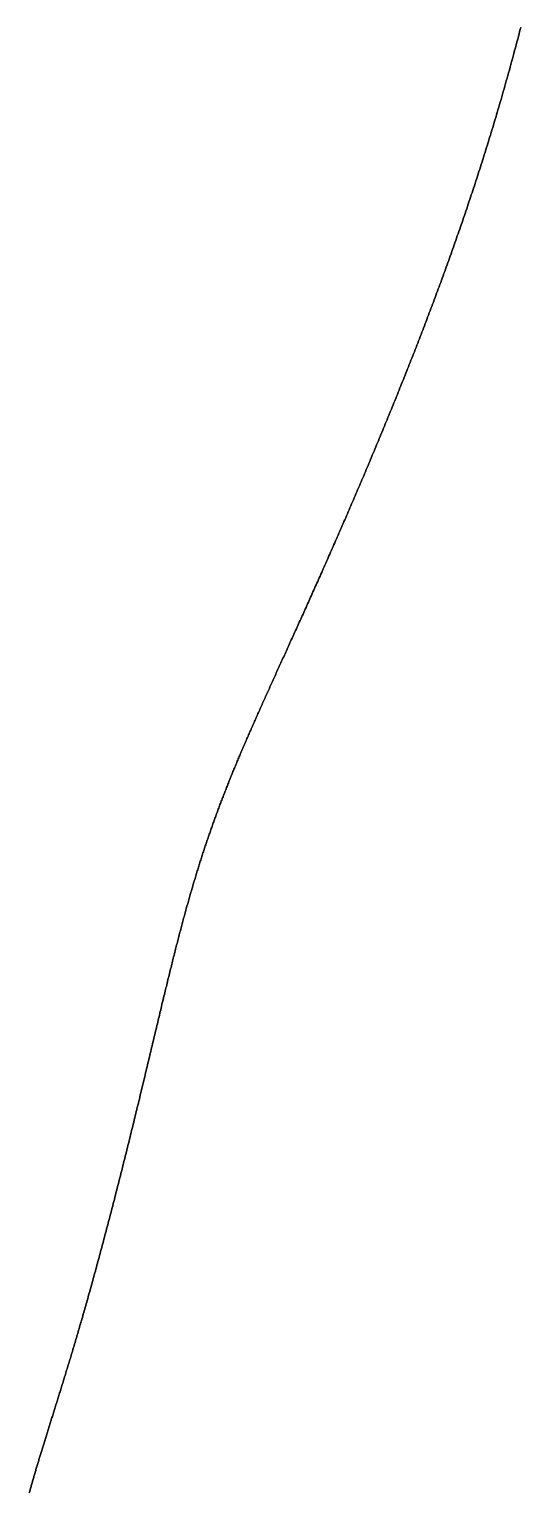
# Model space of a CAD drawing. Header units: inches. Extents: x 130170 to 284068, y 377793 to 804530.
# Drawn here: x 259830.7 to 259848.4, y 743192.1 to 743244.7 of the extents above; entities that cross this region are included whole.
import ezdxf

# ---------------------------------------------------------------- set-up
doc = ezdxf.new("R2010")
doc.units = ezdxf.units.IN
doc.header["$MEASUREMENT"] = 0
doc.layers.add('muni_il', color=7, linetype='Continuous')

msp = doc.modelspace()

# ---------------------------------------------------------------- linework, layer by layer
at = {"layer": 'muni_il'}
for points in [[(259830.73, 743192.099), (259830.739, 743192.132), (259830.748, 743192.164), (259830.757, 743192.197), (259830.766, 743192.229), (259830.776, 743192.262), (259830.785, 743192.295), (259830.794, 743192.328), (259830.804, 743192.361), (259830.813, 743192.394), (259830.822, 743192.427), (259830.832, 743192.46), (259830.842, 743192.494), (259830.851, 743192.527), (259830.861, 743192.561), (259830.871, 743192.595), (259830.881, 743192.628), (259830.89, 743192.662), (259830.9, 743192.697), (259830.91, 743192.731), (259830.92, 743192.765), (259830.931, 743192.799), (259830.941, 743192.834), (259830.951, 743192.869), (259830.961, 743192.904), (259830.972, 743192.939), (259830.982, 743192.974), (259830.993, 743193.009), (259831.003, 743193.044), (259831.014, 743193.08), (259831.024, 743193.116), (259831.035, 743193.152), (259831.046, 743193.188), (259831.057, 743193.224), (259831.068, 743193.26), (259831.079, 743193.296), (259831.09, 743193.333), (259831.101, 743193.369), (259831.112, 743193.406), (259831.123, 743193.443), (259831.135, 743193.48), (259831.146, 743193.517), (259831.157, 743193.555), (259831.169, 743193.592), (259831.18, 743193.63), (259831.192, 743193.667), (259831.203, 743193.705), (259831.215, 743193.743), (259831.227, 743193.781), (259831.239, 743193.819), (259831.25, 743193.858), (259831.262, 743193.896), (259831.274, 743193.935), (259831.286, 743193.973), (259831.298, 743194.012), (259831.31, 743194.051), (259831.322, 743194.09), (259831.334, 743194.129), (259831.346, 743194.168), (259831.359, 743194.207), (259831.371, 743194.247), (259831.383, 743194.286), (259831.395, 743194.326), (259831.408, 743194.366), (259831.42, 743194.405), (259831.433, 743194.445), (259831.445, 743194.485), (259831.458, 743194.525), (259831.47, 743194.565), (259831.483, 743194.606), (259831.495, 743194.646), (259831.508, 743194.686), (259831.521, 743194.727), (259831.533, 743194.768), (259831.546, 743194.809), (259831.559, 743194.85), (259831.572, 743194.89), (259831.585, 743194.932), (259831.597, 743194.973), (259831.61, 743195.014), (259831.623, 743195.056), (259831.636, 743195.097), (259831.649, 743195.139), (259831.662, 743195.18), (259831.675, 743195.222), (259831.689, 743195.264), (259831.702, 743195.306), (259831.715, 743195.349), (259831.728, 743195.391), (259831.742, 743195.434), (259831.755, 743195.476), (259831.768, 743195.519), (259831.782, 743195.562), (259831.795, 743195.605), (259831.809, 743195.648), (259831.822, 743195.692), (259831.836, 743195.735), (259831.849, 743195.779), (259831.863, 743195.823), (259831.876, 743195.867), (259831.89, 743195.911), (259831.904, 743195.956), (259831.918, 743196), (259831.932, 743196.045), (259831.946, 743196.09), (259831.96, 743196.135), (259831.974, 743196.181), (259831.988, 743196.227), (259832.002, 743196.272), (259832.016, 743196.319), (259832.03, 743196.365), (259832.044, 743196.411), (259832.059, 743196.458), (259832.073, 743196.505), (259832.088, 743196.553), (259832.102, 743196.6), (259832.117, 743196.648), (259832.132, 743196.696), (259832.146, 743196.745), (259832.161, 743196.793), (259832.176, 743196.842), (259832.191, 743196.891), (259832.206, 743196.941), (259832.221, 743196.991), (259832.236, 743197.041), (259832.251, 743197.091), (259832.266, 743197.142), (259832.281, 743197.193), (259832.297, 743197.244), (259832.312, 743197.296), (259832.328, 743197.348), (259832.343, 743197.401), (259832.359, 743197.453), (259832.375, 743197.506), (259832.391, 743197.56), (259832.406, 743197.613), (259832.422, 743197.668), (259832.438, 743197.722), (259832.455, 743197.777), (259832.471, 743197.832), (259832.487, 743197.888), (259832.503, 743197.944), (259832.52, 743198), (259832.536, 743198.057), (259832.553, 743198.114), (259832.569, 743198.171), (259832.586, 743198.229), (259832.603, 743198.287), (259832.62, 743198.346), (259832.637, 743198.405), (259832.654, 743198.464), (259832.671, 743198.523), (259832.688, 743198.584), (259832.706, 743198.644), (259832.723, 743198.705), (259832.74, 743198.766), (259832.758, 743198.828), (259832.775, 743198.89), (259832.793, 743198.952), (259832.811, 743199.015), (259832.829, 743199.078), (259832.846, 743199.142), (259832.864, 743199.206), (259832.882, 743199.27), (259832.901, 743199.335), (259832.919, 743199.4), (259832.937, 743199.466), (259832.955, 743199.531), (259832.974, 743199.598), (259832.992, 743199.664), (259833.011, 743199.731), (259833.029, 743199.798), (259833.048, 743199.866), (259833.066, 743199.934), (259833.085, 743200.002), (259833.104, 743200.071), (259833.123, 743200.14), (259833.142, 743200.209), (259833.161, 743200.279), (259833.18, 743200.349), (259833.199, 743200.419), (259833.218, 743200.49), (259833.237, 743200.56), (259833.256, 743200.632), (259833.276, 743200.703), (259833.295, 743200.775), (259833.314, 743200.847), (259833.334, 743200.92), (259833.353, 743200.992), (259833.373, 743201.065), (259833.392, 743201.138), (259833.412, 743201.212), (259833.431, 743201.285), (259833.451, 743201.359), (259833.47, 743201.433), (259833.49, 743201.508), (259833.51, 743201.582), (259833.53, 743201.657), (259833.549, 743201.732), (259833.569, 743201.807), (259833.589, 743201.882), (259833.608, 743201.958), (259833.628, 743202.034), (259833.648, 743202.11), (259833.668, 743202.186), (259833.688, 743202.262), (259833.708, 743202.338), (259833.727, 743202.415), (259833.747, 743202.491), (259833.767, 743202.568), (259833.787, 743202.645), (259833.807, 743202.722), (259833.826, 743202.799), (259833.846, 743202.876), (259833.866, 743202.953), (259833.886, 743203.031), (259833.905, 743203.108), (259833.925, 743203.185), (259833.945, 743203.263), (259833.965, 743203.34), (259833.984, 743203.418), (259834.004, 743203.495), (259834.024, 743203.573), (259834.043, 743203.65), (259834.063, 743203.728), (259834.082, 743203.806), (259834.102, 743203.883), (259834.121, 743203.961), (259834.141, 743204.038), (259834.16, 743204.116), (259834.18, 743204.193), (259834.199, 743204.271), (259834.218, 743204.348), (259834.238, 743204.426), (259834.257, 743204.503), (259834.276, 743204.58), (259834.295, 743204.657), (259834.314, 743204.734), (259834.333, 743204.811), (259834.352, 743204.888), (259834.371, 743204.965), (259834.39, 743205.041), (259834.409, 743205.118), (259834.428, 743205.194), (259834.446, 743205.27), (259834.465, 743205.346), (259834.484, 743205.422), (259834.502, 743205.498), (259834.521, 743205.574), (259834.539, 743205.649), (259834.558, 743205.725), (259834.576, 743205.8), (259834.594, 743205.875), (259834.612, 743205.95), (259834.631, 743206.024), (259834.649, 743206.099), (259834.667, 743206.173), (259834.685, 743206.247), (259834.702, 743206.321), (259834.72, 743206.394), (259834.738, 743206.468), (259834.756, 743206.541), (259834.773, 743206.614), (259834.791, 743206.687), (259834.808, 743206.76), (259834.826, 743206.832), (259834.843, 743206.904), (259834.86, 743206.976), (259834.877, 743207.048), (259834.895, 743207.119), (259834.912, 743207.19), (259834.929, 743207.261), (259834.946, 743207.332), (259834.963, 743207.402), (259834.979, 743207.472), (259834.996, 743207.542), (259835.013, 743207.612), (259835.029, 743207.681), (259835.046, 743207.75), (259835.062, 743207.819), (259835.079, 743207.888), (259835.095, 743207.956), (259835.111, 743208.025), (259835.127, 743208.092), (259835.143, 743208.16), (259835.159, 743208.227), (259835.175, 743208.294), (259835.191, 743208.361), (259835.207, 743208.428), (259835.223, 743208.494), (259835.239, 743208.56), (259835.254, 743208.625), (259835.27, 743208.691), (259835.286, 743208.756), (259835.301, 743208.821), (259835.316, 743208.885), (259835.332, 743208.95), (259835.347, 743209.014), (259835.362, 743209.077), (259835.377, 743209.141), (259835.393, 743209.204), (259835.408, 743209.267), (259835.423, 743209.33), (259835.438, 743209.392), (259835.452, 743209.454), (259835.467, 743209.516), (259835.482, 743209.578), (259835.497, 743209.639), (259835.511, 743209.7), (259835.526, 743209.761), (259835.541, 743209.821), (259835.555, 743209.882), (259835.57, 743209.942), (259835.584, 743210.002), (259835.598, 743210.061), (259835.613, 743210.12), (259835.627, 743210.179), (259835.641, 743210.238), (259835.655, 743210.296), (259835.669, 743210.355), (259835.684, 743210.412), (259835.698, 743210.47), (259835.712, 743210.528), (259835.726, 743210.585), (259835.74, 743210.642), (259835.754, 743210.698), (259835.768, 743210.755), (259835.781, 743210.811), (259835.795, 743210.867), (259835.809, 743210.923), (259835.823, 743210.978), (259835.836, 743211.034), (259835.85, 743211.089), (259835.864, 743211.144), (259835.877, 743211.198), (259835.891, 743211.252), (259835.905, 743211.307), (259835.918, 743211.361), (259835.932, 743211.414), (259835.945, 743211.468), (259835.959, 743211.521), (259835.972, 743211.574), (259835.985, 743211.627), (259835.999, 743211.679), (259836.012, 743211.732), (259836.026, 743211.784), (259836.039, 743211.836), (259836.052, 743211.888), (259836.066, 743211.94), (259836.079, 743211.991), (259836.092, 743212.042), (259836.105, 743212.093), (259836.119, 743212.144), (259836.132, 743212.195), (259836.145, 743212.245), (259836.158, 743212.295), (259836.172, 743212.345), (259836.185, 743212.395), (259836.198, 743212.445), (259836.211, 743212.495), (259836.224, 743212.544), (259836.237, 743212.593), (259836.251, 743212.642), (259836.264, 743212.691), (259836.277, 743212.74), (259836.29, 743212.788), (259836.303, 743212.837), (259836.316, 743212.885), (259836.33, 743212.933), (259836.343, 743212.981), (259836.356, 743213.028), (259836.369, 743213.076), (259836.382, 743213.123), (259836.395, 743213.171), (259836.408, 743213.218), (259836.422, 743213.265), (259836.435, 743213.312), (259836.448, 743213.358), (259836.461, 743213.405), (259836.474, 743213.451), (259836.488, 743213.498), (259836.501, 743213.544), (259836.514, 743213.59), (259836.527, 743213.636), (259836.541, 743213.681), (259836.554, 743213.727), (259836.567, 743213.772), (259836.58, 743213.818), (259836.594, 743213.863), (259836.607, 743213.908), (259836.62, 743213.953), (259836.633, 743213.998), (259836.647, 743214.043), (259836.66, 743214.087), (259836.673, 743214.132), (259836.687, 743214.176), (259836.7, 743214.221), (259836.714, 743214.265), (259836.727, 743214.309), (259836.741, 743214.353), (259836.754, 743214.397), (259836.767, 743214.441), (259836.781, 743214.485), (259836.794, 743214.528), (259836.808, 743214.572), (259836.821, 743214.615), (259836.835, 743214.658), (259836.849, 743214.702), (259836.862, 743214.745), (259836.876, 743214.788), (259836.89, 743214.831), (259836.903, 743214.874), (259836.917, 743214.916), (259836.931, 743214.959), (259836.945, 743215.002), (259836.958, 743215.044), (259836.972, 743215.087), (259836.986, 743215.129), (259837, 743215.172), (259837.014, 743215.214), (259837.028, 743215.256), (259837.042, 743215.298), (259837.056, 743215.34), (259837.07, 743215.382), (259837.084, 743215.424), (259837.098, 743215.466), (259837.112, 743215.508), (259837.126, 743215.55), (259837.14, 743215.591), (259837.155, 743215.633), (259837.169, 743215.675), (259837.183, 743215.716), (259837.197, 743215.758), (259837.212, 743215.799), (259837.226, 743215.84), (259837.24, 743215.882), (259837.255, 743215.923), (259837.269, 743215.964), (259837.284, 743216.005), (259837.298, 743216.046), (259837.313, 743216.088), (259837.328, 743216.129), (259837.342, 743216.17), (259837.357, 743216.211), (259837.372, 743216.252), (259837.387, 743216.293), (259837.401, 743216.334), (259837.416, 743216.375), (259837.431, 743216.415), (259837.446, 743216.456), (259837.461, 743216.497), (259837.476, 743216.538), (259837.491, 743216.579), (259837.506, 743216.619), (259837.521, 743216.66), (259837.537, 743216.701), (259837.552, 743216.742), (259837.567, 743216.782), (259837.583, 743216.823), (259837.598, 743216.864), (259837.613, 743216.905), (259837.629, 743216.945), (259837.644, 743216.986), (259837.66, 743217.027), (259837.676, 743217.067), (259837.691, 743217.108), (259837.707, 743217.149), (259837.723, 743217.19), (259837.739, 743217.23), (259837.755, 743217.271), (259837.77, 743217.312), (259837.787, 743217.353), (259837.803, 743217.393), (259837.819, 743217.434), (259837.835, 743217.475), (259837.851, 743217.516), (259837.867, 743217.557), (259837.884, 743217.598), (259837.9, 743217.639), (259837.916, 743217.68), (259837.933, 743217.721), (259837.95, 743217.762), (259837.966, 743217.803), (259837.983, 743217.844), (259838, 743217.885), (259838.016, 743217.927), (259838.033, 743217.968), (259838.05, 743218.009), (259838.067, 743218.051), (259838.084, 743218.092), (259838.101, 743218.134), (259838.118, 743218.175), (259838.136, 743218.217), (259838.153, 743218.258), (259838.17, 743218.3), (259838.188, 743218.342), (259838.205, 743218.384), (259838.223, 743218.426), (259838.241, 743218.468), (259838.258, 743218.51), (259838.276, 743218.552), (259838.294, 743218.594), (259838.312, 743218.637), (259838.33, 743218.679), (259838.348, 743218.721), (259838.366, 743218.764), (259838.384, 743218.807), (259838.403, 743218.85), (259838.421, 743218.892), (259838.44, 743218.935), (259838.458, 743218.978), (259838.477, 743219.022), (259838.495, 743219.065), (259838.514, 743219.108), (259838.533, 743219.152), (259838.552, 743219.195), (259838.571, 743219.239), (259838.59, 743219.283), (259838.609, 743219.327), (259838.628, 743219.371), (259838.647, 743219.415), (259838.667, 743219.459), (259838.686, 743219.503), (259838.706, 743219.548), (259838.726, 743219.593), (259838.745, 743219.637), (259838.765, 743219.682), (259838.785, 743219.727), (259838.805, 743219.773), (259838.825, 743219.818), (259838.845, 743219.863), (259838.865, 743219.909), (259838.886, 743219.955), (259838.906, 743220), (259838.927, 743220.047), (259838.947, 743220.093), (259838.968, 743220.139), (259838.989, 743220.186), (259839.01, 743220.232), (259839.031, 743220.279), (259839.052, 743220.326), (259839.073, 743220.373), (259839.094, 743220.42), (259839.115, 743220.468), (259839.137, 743220.515), (259839.158, 743220.563), (259839.18, 743220.611), (259839.201, 743220.659), (259839.223, 743220.707), (259839.245, 743220.756), (259839.267, 743220.805), (259839.289, 743220.853), (259839.311, 743220.903), (259839.333, 743220.952), (259839.356, 743221.001), (259839.378, 743221.051), (259839.401, 743221.1), (259839.423, 743221.15), (259839.446, 743221.2), (259839.469, 743221.251), (259839.491, 743221.301), (259839.514, 743221.352), (259839.538, 743221.403), (259839.561, 743221.454), (259839.584, 743221.505), (259839.607, 743221.557), (259839.631, 743221.608), (259839.655, 743221.66), (259839.678, 743221.712), (259839.702, 743221.765), (259839.726, 743221.817), (259839.75, 743221.87), (259839.774, 743221.923), (259839.798, 743221.976), (259839.822, 743222.029), (259839.846, 743222.083), (259839.871, 743222.136), (259839.895, 743222.19), (259839.92, 743222.245), (259839.945, 743222.299), (259839.969, 743222.353), (259839.994, 743222.408), (259840.019, 743222.463), (259840.044, 743222.519), (259840.07, 743222.574), (259840.095, 743222.63), (259840.12, 743222.686), (259840.146, 743222.742), (259840.171, 743222.798), (259840.197, 743222.854), (259840.223, 743222.911), (259840.249, 743222.968), (259840.275, 743223.025), (259840.301, 743223.083), (259840.327, 743223.141), (259840.353, 743223.198), (259840.379, 743223.256), (259840.406, 743223.315), (259840.432, 743223.373), (259840.459, 743223.432), (259840.485, 743223.491), (259840.512, 743223.55), (259840.539, 743223.61), (259840.566, 743223.669), (259840.593, 743223.729), (259840.62, 743223.789), (259840.647, 743223.849), (259840.674, 743223.91), (259840.702, 743223.971), (259840.729, 743224.032), (259840.757, 743224.093), (259840.784, 743224.154), (259840.812, 743224.216), (259840.84, 743224.278), (259840.867, 743224.34), (259840.895, 743224.402), (259840.923, 743224.465), (259840.951, 743224.527), (259840.98, 743224.59), (259841.008, 743224.653), (259841.036, 743224.717), (259841.064, 743224.78), (259841.093, 743224.844), (259841.121, 743224.908), (259841.15, 743224.972), (259841.179, 743225.036), (259841.208, 743225.101), (259841.236, 743225.166), (259841.265, 743225.231), (259841.294, 743225.296), (259841.323, 743225.361), (259841.352, 743225.427), (259841.381, 743225.493), (259841.411, 743225.559), (259841.44, 743225.625), (259841.469, 743225.692), (259841.499, 743225.758), (259841.528, 743225.825), (259841.558, 743225.892), (259841.587, 743225.959), (259841.617, 743226.026), (259841.647, 743226.094), (259841.677, 743226.162), (259841.706, 743226.23), (259841.736, 743226.298), (259841.766, 743226.366), (259841.796, 743226.435), (259841.826, 743226.503), (259841.856, 743226.572), (259841.886, 743226.641), (259841.917, 743226.71), (259841.947, 743226.78), (259841.977, 743226.849), (259842.007, 743226.919), (259842.038, 743226.989), (259842.068, 743227.059), (259842.099, 743227.129), (259842.129, 743227.199), (259842.16, 743227.27), (259842.19, 743227.34), (259842.221, 743227.411), (259842.251, 743227.482), (259842.282, 743227.553), (259842.313, 743227.625), (259842.343, 743227.696), (259842.374, 743227.767), (259842.405, 743227.839), (259842.436, 743227.911), (259842.467, 743227.983), (259842.498, 743228.055), (259842.528, 743228.127), (259842.559, 743228.2), (259842.59, 743228.272), (259842.621, 743228.345), (259842.652, 743228.418), (259842.683, 743228.49), (259842.714, 743228.563), (259842.745, 743228.636), (259842.776, 743228.71), (259842.807, 743228.783), (259842.838, 743228.856), (259842.87, 743228.93), (259842.901, 743229.004), (259842.932, 743229.078), (259842.963, 743229.151), (259842.994, 743229.225), (259843.025, 743229.3), (259843.056, 743229.374), (259843.087, 743229.448), (259843.118, 743229.522), (259843.15, 743229.597), (259843.181, 743229.671), (259843.212, 743229.746), (259843.243, 743229.821), (259843.274, 743229.896), (259843.305, 743229.971), (259843.336, 743230.046), (259843.367, 743230.121), (259843.399, 743230.196), (259843.43, 743230.271), (259843.461, 743230.346), (259843.492, 743230.422), (259843.523, 743230.497), (259843.554, 743230.573), (259843.585, 743230.648), (259843.616, 743230.724), (259843.647, 743230.8), (259843.678, 743230.875), (259843.709, 743230.951), (259843.74, 743231.027), (259843.771, 743231.103), (259843.802, 743231.179), (259843.833, 743231.255), (259843.864, 743231.331), (259843.895, 743231.407), (259843.925, 743231.484), (259843.956, 743231.56), (259843.987, 743231.636), (259844.018, 743231.713), (259844.049, 743231.789), (259844.079, 743231.865), (259844.11, 743231.942), (259844.14, 743232.018), (259844.171, 743232.095), (259844.202, 743232.172), (259844.232, 743232.248), (259844.263, 743232.325), (259844.293, 743232.402), (259844.324, 743232.479), (259844.354, 743232.555), (259844.385, 743232.632), (259844.415, 743232.709), (259844.445, 743232.786), (259844.476, 743232.863), (259844.506, 743232.94), (259844.536, 743233.017), (259844.566, 743233.094), (259844.597, 743233.171), (259844.627, 743233.248), (259844.657, 743233.326), (259844.687, 743233.403), (259844.717, 743233.48), (259844.747, 743233.557), (259844.777, 743233.635), (259844.807, 743233.712), (259844.836, 743233.789), (259844.866, 743233.867), (259844.896, 743233.944), (259844.926, 743234.022), (259844.955, 743234.1), (259844.985, 743234.177), (259845.015, 743234.255), (259845.044, 743234.333), (259845.074, 743234.41), (259845.103, 743234.488), (259845.133, 743234.566), (259845.162, 743234.644), (259845.192, 743234.722), (259845.221, 743234.799), (259845.25, 743234.878), (259845.279, 743234.956), (259845.309, 743235.034), (259845.338, 743235.112), (259845.367, 743235.19), (259845.396, 743235.268), (259845.425, 743235.347), (259845.454, 743235.425), (259845.483, 743235.504), (259845.512, 743235.582), (259845.541, 743235.661), (259845.57, 743235.739), (259845.598, 743235.818), (259845.627, 743235.897), (259845.656, 743235.976), (259845.685, 743236.055), (259845.713, 743236.134), (259845.742, 743236.213), (259845.77, 743236.292), (259845.799, 743236.371), (259845.827, 743236.451), (259845.856, 743236.53), (259845.884, 743236.61), (259845.913, 743236.689), (259845.941, 743236.769), (259845.969, 743236.849), (259845.998, 743236.929), (259846.026, 743237.009), (259846.054, 743237.089), (259846.082, 743237.17), (259846.11, 743237.25), (259846.139, 743237.331), (259846.167, 743237.411), (259846.195, 743237.492), (259846.223, 743237.573), (259846.251, 743237.654), (259846.279, 743237.735), (259846.307, 743237.817), (259846.335, 743237.898), (259846.362, 743237.98), (259846.39, 743238.062), (259846.418, 743238.143), (259846.446, 743238.226), (259846.474, 743238.308), (259846.501, 743238.39), (259846.529, 743238.473), (259846.557, 743238.556), (259846.585, 743238.639), (259846.612, 743238.722), (259846.64, 743238.805), (259846.667, 743238.889), (259846.695, 743238.972), (259846.723, 743239.056), (259846.75, 743239.14), (259846.778, 743239.225), (259846.805, 743239.309), (259846.833, 743239.394), (259846.86, 743239.479), (259846.888, 743239.564), (259846.915, 743239.65), (259846.942, 743239.736), (259846.97, 743239.822), (259846.997, 743239.908), (259847.025, 743239.994), (259847.052, 743240.081), (259847.079, 743240.168), (259847.107, 743240.255), (259847.134, 743240.342), (259847.162, 743240.43), (259847.189, 743240.518), (259847.216, 743240.606), (259847.244, 743240.695), (259847.271, 743240.784), (259847.298, 743240.873), (259847.325, 743240.963), (259847.353, 743241.052), (259847.38, 743241.142), (259847.407, 743241.233), (259847.434, 743241.323), (259847.462, 743241.414), (259847.489, 743241.506), (259847.516, 743241.598), (259847.543, 743241.69), (259847.571, 743241.782), (259847.598, 743241.875), (259847.625, 743241.968), (259847.652, 743242.061), (259847.68, 743242.155), (259847.707, 743242.249), (259847.734, 743242.343), (259847.761, 743242.438), (259847.789, 743242.533), (259847.816, 743242.629), (259847.843, 743242.725), (259847.87, 743242.822), (259847.898, 743242.918), (259847.925, 743243.015), (259847.952, 743243.113), (259847.979, 743243.211), (259848.007, 743243.309), (259848.034, 743243.408), (259848.061, 743243.508), (259848.088, 743243.607), (259848.116, 743243.707), (259848.143, 743243.808), (259848.17, 743243.909), (259848.197, 743244.01), (259848.225, 743244.112), (259848.252, 743244.214), (259848.279, 743244.317), (259848.306, 743244.42), (259848.334, 743244.524), (259848.361, 743244.628), (259848.388, 743244.732)], [(259848.388, 743244.732), (259848.361, 743244.628), (259848.334, 743244.524), (259848.306, 743244.42), (259848.279, 743244.317), (259848.252, 743244.214), (259848.225, 743244.112), (259848.197, 743244.01), (259848.17, 743243.909), (259848.143, 743243.808), (259848.116, 743243.707), (259848.088, 743243.607), (259848.061, 743243.508), (259848.034, 743243.408), (259848.007, 743243.309), (259847.979, 743243.211), (259847.952, 743243.113), (259847.925, 743243.015), (259847.898, 743242.918), (259847.87, 743242.822), (259847.843, 743242.725), (259847.816, 743242.629), (259847.789, 743242.533), (259847.761, 743242.438), (259847.734, 743242.343), (259847.707, 743242.249), (259847.68, 743242.155), (259847.652, 743242.061), (259847.625, 743241.968), (259847.598, 743241.875), (259847.571, 743241.782), (259847.543, 743241.69), (259847.516, 743241.598), (259847.489, 743241.506), (259847.462, 743241.414), (259847.434, 743241.323), (259847.407, 743241.233), (259847.38, 743241.142), (259847.353, 743241.052), (259847.325, 743240.963), (259847.298, 743240.873), (259847.271, 743240.784), (259847.244, 743240.695), (259847.216, 743240.606), (259847.189, 743240.518), (259847.162, 743240.43), (259847.134, 743240.342), (259847.107, 743240.255), (259847.079, 743240.168), (259847.052, 743240.081), (259847.025, 743239.994), (259846.997, 743239.908), (259846.97, 743239.822), (259846.942, 743239.736), (259846.915, 743239.65), (259846.888, 743239.564), (259846.86, 743239.479), (259846.833, 743239.394), (259846.805, 743239.309), (259846.778, 743239.225), (259846.75, 743239.14), (259846.723, 743239.056), (259846.695, 743238.972), (259846.667, 743238.889), (259846.64, 743238.805), (259846.612, 743238.722), (259846.585, 743238.639), (259846.557, 743238.556), (259846.529, 743238.473), (259846.501, 743238.39), (259846.474, 743238.308), (259846.446, 743238.226), (259846.418, 743238.143), (259846.39, 743238.062), (259846.362, 743237.98), (259846.335, 743237.898), (259846.307, 743237.817), (259846.279, 743237.735), (259846.251, 743237.654), (259846.223, 743237.573), (259846.195, 743237.492), (259846.167, 743237.411), (259846.139, 743237.331), (259846.11, 743237.25), (259846.082, 743237.17), (259846.054, 743237.089), (259846.026, 743237.009), (259845.998, 743236.929), (259845.969, 743236.849), (259845.941, 743236.769), (259845.913, 743236.689), (259845.884, 743236.61), (259845.856, 743236.53), (259845.827, 743236.451), (259845.799, 743236.371), (259845.77, 743236.292), (259845.742, 743236.213), (259845.713, 743236.134), (259845.685, 743236.055), (259845.656, 743235.976), (259845.627, 743235.897), (259845.598, 743235.818), (259845.57, 743235.739), (259845.541, 743235.661), (259845.512, 743235.582), (259845.483, 743235.504), (259845.454, 743235.425), (259845.425, 743235.347), (259845.396, 743235.268), (259845.367, 743235.19), (259845.338, 743235.112), (259845.309, 743235.034), (259845.279, 743234.956), (259845.25, 743234.878), (259845.221, 743234.799), (259845.192, 743234.722), (259845.162, 743234.644), (259845.133, 743234.566), (259845.103, 743234.488), (259845.074, 743234.41), (259845.044, 743234.333), (259845.015, 743234.255), (259844.985, 743234.177), (259844.955, 743234.1), (259844.926, 743234.022), (259844.896, 743233.944), (259844.866, 743233.867), (259844.836, 743233.789), (259844.807, 743233.712), (259844.777, 743233.635), (259844.747, 743233.557), (259844.717, 743233.48), (259844.687, 743233.403), (259844.657, 743233.326), (259844.627, 743233.248), (259844.597, 743233.171), (259844.566, 743233.094), (259844.536, 743233.017), (259844.506, 743232.94), (259844.476, 743232.863), (259844.445, 743232.786), (259844.415, 743232.709), (259844.385, 743232.632), (259844.354, 743232.555), (259844.324, 743232.479), (259844.293, 743232.402), (259844.263, 743232.325), (259844.232, 743232.248), (259844.202, 743232.172), (259844.171, 743232.095), (259844.14, 743232.018), (259844.11, 743231.942), (259844.079, 743231.865), (259844.049, 743231.789), (259844.018, 743231.713), (259843.987, 743231.636), (259843.956, 743231.56), (259843.925, 743231.484), (259843.895, 743231.407), (259843.864, 743231.331), (259843.833, 743231.255), (259843.802, 743231.179), (259843.771, 743231.103), (259843.74, 743231.027), (259843.709, 743230.951), (259843.678, 743230.875), (259843.647, 743230.8), (259843.616, 743230.724), (259843.585, 743230.648), (259843.554, 743230.573), (259843.523, 743230.497), (259843.492, 743230.422), (259843.461, 743230.346), (259843.43, 743230.271), (259843.399, 743230.196), (259843.367, 743230.121), (259843.336, 743230.046), (259843.305, 743229.971), (259843.274, 743229.896), (259843.243, 743229.821), (259843.212, 743229.746), (259843.181, 743229.671), (259843.15, 743229.597), (259843.118, 743229.522), (259843.087, 743229.448), (259843.056, 743229.374), (259843.025, 743229.3), (259842.994, 743229.225), (259842.963, 743229.151), (259842.932, 743229.078), (259842.901, 743229.004), (259842.87, 743228.93), (259842.838, 743228.856), (259842.807, 743228.783), (259842.776, 743228.71), (259842.745, 743228.636), (259842.714, 743228.563), (259842.683, 743228.49), (259842.652, 743228.418), (259842.621, 743228.345), (259842.59, 743228.272), (259842.559, 743228.2), (259842.528, 743228.127), (259842.498, 743228.055), (259842.467, 743227.983), (259842.436, 743227.911), (259842.405, 743227.839), (259842.374, 743227.767), (259842.343, 743227.696), (259842.313, 743227.625), (259842.282, 743227.553), (259842.251, 743227.482), (259842.221, 743227.411), (259842.19, 743227.34), (259842.16, 743227.27), (259842.129, 743227.199), (259842.099, 743227.129), (259842.068, 743227.059), (259842.038, 743226.989), (259842.007, 743226.919), (259841.977, 743226.849), (259841.947, 743226.78), (259841.917, 743226.71), (259841.886, 743226.641), (259841.856, 743226.572), (259841.826, 743226.503), (259841.796, 743226.435), (259841.766, 743226.366), (259841.736, 743226.298), (259841.706, 743226.23), (259841.677, 743226.162), (259841.647, 743226.094), (259841.617, 743226.026), (259841.587, 743225.959), (259841.558, 743225.892), (259841.528, 743225.825), (259841.499, 743225.758), (259841.469, 743225.692), (259841.44, 743225.625), (259841.411, 743225.559), (259841.381, 743225.493), (259841.352, 743225.427), (259841.323, 743225.361), (259841.294, 743225.296), (259841.265, 743225.231), (259841.236, 743225.166), (259841.208, 743225.101), (259841.179, 743225.036), (259841.15, 743224.972), (259841.121, 743224.908), (259841.093, 743224.844), (259841.064, 743224.78), (259841.036, 743224.717), (259841.008, 743224.653), (259840.98, 743224.59), (259840.951, 743224.527), (259840.923, 743224.465), (259840.895, 743224.402), (259840.867, 743224.34), (259840.84, 743224.278), (259840.812, 743224.216), (259840.784, 743224.154), (259840.757, 743224.093), (259840.729, 743224.032), (259840.702, 743223.971), (259840.674, 743223.91), (259840.647, 743223.849), (259840.62, 743223.789), (259840.593, 743223.729), (259840.566, 743223.669), (259840.539, 743223.61), (259840.512, 743223.55), (259840.485, 743223.491), (259840.459, 743223.432), (259840.432, 743223.373), (259840.406, 743223.315), (259840.379, 743223.256), (259840.353, 743223.198), (259840.327, 743223.141), (259840.301, 743223.083), (259840.275, 743223.025), (259840.249, 743222.968), (259840.223, 743222.911), (259840.197, 743222.854), (259840.171, 743222.798), (259840.146, 743222.742), (259840.12, 743222.686), (259840.095, 743222.63), (259840.07, 743222.574), (259840.044, 743222.519), (259840.019, 743222.463), (259839.994, 743222.408), (259839.969, 743222.353), (259839.945, 743222.299), (259839.92, 743222.245), (259839.895, 743222.19), (259839.871, 743222.136), (259839.846, 743222.083), (259839.822, 743222.029), (259839.798, 743221.976), (259839.774, 743221.923), (259839.75, 743221.87), (259839.726, 743221.817), (259839.702, 743221.765), (259839.678, 743221.712), (259839.655, 743221.66), (259839.631, 743221.608), (259839.607, 743221.557), (259839.584, 743221.505), (259839.561, 743221.454), (259839.538, 743221.403), (259839.514, 743221.352), (259839.491, 743221.301), (259839.469, 743221.251), (259839.446, 743221.2), (259839.423, 743221.15), (259839.401, 743221.1), (259839.378, 743221.051), (259839.356, 743221.001), (259839.333, 743220.952), (259839.311, 743220.903), (259839.289, 743220.853), (259839.267, 743220.805), (259839.245, 743220.756), (259839.223, 743220.707), (259839.201, 743220.659), (259839.18, 743220.611), (259839.158, 743220.563), (259839.137, 743220.515), (259839.115, 743220.468), (259839.094, 743220.42), (259839.073, 743220.373), (259839.052, 743220.326), (259839.031, 743220.279), (259839.01, 743220.232), (259838.989, 743220.186), (259838.968, 743220.139), (259838.947, 743220.093), (259838.927, 743220.047), (259838.906, 743220), (259838.886, 743219.955), (259838.865, 743219.909), (259838.845, 743219.863), (259838.825, 743219.818), (259838.805, 743219.773), (259838.785, 743219.727), (259838.765, 743219.682), (259838.745, 743219.637), (259838.726, 743219.593), (259838.706, 743219.548), (259838.686, 743219.503), (259838.667, 743219.459), (259838.647, 743219.415), (259838.628, 743219.371), (259838.609, 743219.327), (259838.59, 743219.283), (259838.571, 743219.239), (259838.552, 743219.195), (259838.533, 743219.152), (259838.514, 743219.108), (259838.495, 743219.065), (259838.477, 743219.022), (259838.458, 743218.978), (259838.44, 743218.935), (259838.421, 743218.892), (259838.403, 743218.85), (259838.384, 743218.807), (259838.366, 743218.764), (259838.348, 743218.721), (259838.33, 743218.679), (259838.312, 743218.637), (259838.294, 743218.594), (259838.276, 743218.552), (259838.258, 743218.51), (259838.241, 743218.468), (259838.223, 743218.426), (259838.205, 743218.384), (259838.188, 743218.342), (259838.17, 743218.3), (259838.153, 743218.258), (259838.136, 743218.217), (259838.118, 743218.175), (259838.101, 743218.134), (259838.084, 743218.092), (259838.067, 743218.051), (259838.05, 743218.009), (259838.033, 743217.968), (259838.016, 743217.927), (259838, 743217.885), (259837.983, 743217.844), (259837.966, 743217.803), (259837.95, 743217.762), (259837.933, 743217.721), (259837.916, 743217.68), (259837.9, 743217.639), (259837.884, 743217.598), (259837.867, 743217.557), (259837.851, 743217.516), (259837.835, 743217.475), (259837.819, 743217.434), (259837.803, 743217.393), (259837.787, 743217.353), (259837.77, 743217.312), (259837.755, 743217.271), (259837.739, 743217.23), (259837.723, 743217.19), (259837.707, 743217.149), (259837.691, 743217.108), (259837.676, 743217.067), (259837.66, 743217.027), (259837.644, 743216.986), (259837.629, 743216.945), (259837.613, 743216.905), (259837.598, 743216.864), (259837.583, 743216.823), (259837.567, 743216.782), (259837.552, 743216.742), (259837.537, 743216.701), (259837.521, 743216.66), (259837.506, 743216.619), (259837.491, 743216.579), (259837.476, 743216.538), (259837.461, 743216.497), (259837.446, 743216.456), (259837.431, 743216.415), (259837.416, 743216.375), (259837.401, 743216.334), (259837.387, 743216.293), (259837.372, 743216.252), (259837.357, 743216.211), (259837.342, 743216.17), (259837.328, 743216.129), (259837.313, 743216.088), (259837.298, 743216.046), (259837.284, 743216.005), (259837.269, 743215.964), (259837.255, 743215.923), (259837.24, 743215.882), (259837.226, 743215.84), (259837.212, 743215.799), (259837.197, 743215.758), (259837.183, 743215.716), (259837.169, 743215.675), (259837.155, 743215.633), (259837.14, 743215.591), (259837.126, 743215.55), (259837.112, 743215.508), (259837.098, 743215.466), (259837.084, 743215.424), (259837.07, 743215.382), (259837.056, 743215.34), (259837.042, 743215.298), (259837.028, 743215.256), (259837.014, 743215.214), (259837, 743215.172), (259836.986, 743215.129), (259836.972, 743215.087), (259836.958, 743215.044), (259836.945, 743215.002), (259836.931, 743214.959), (259836.917, 743214.916), (259836.903, 743214.874), (259836.89, 743214.831), (259836.876, 743214.788), (259836.862, 743214.745), (259836.849, 743214.702), (259836.835, 743214.658), (259836.821, 743214.615), (259836.808, 743214.572), (259836.794, 743214.528), (259836.781, 743214.485), (259836.767, 743214.441), (259836.754, 743214.397), (259836.741, 743214.353), (259836.727, 743214.309), (259836.714, 743214.265), (259836.7, 743214.221), (259836.687, 743214.176), (259836.673, 743214.132), (259836.66, 743214.087), (259836.647, 743214.043), (259836.633, 743213.998), (259836.62, 743213.953), (259836.607, 743213.908), (259836.594, 743213.863), (259836.58, 743213.818), (259836.567, 743213.772), (259836.554, 743213.727), (259836.541, 743213.681), (259836.527, 743213.636), (259836.514, 743213.59), (259836.501, 743213.544), (259836.488, 743213.498), (259836.474, 743213.451), (259836.461, 743213.405), (259836.448, 743213.358), (259836.435, 743213.312), (259836.422, 743213.265), (259836.408, 743213.218), (259836.395, 743213.171), (259836.382, 743213.123), (259836.369, 743213.076), (259836.356, 743213.028), (259836.343, 743212.981), (259836.33, 743212.933), (259836.316, 743212.885), (259836.303, 743212.837), (259836.29, 743212.788), (259836.277, 743212.74), (259836.264, 743212.691), (259836.251, 743212.642), (259836.237, 743212.593), (259836.224, 743212.544), (259836.211, 743212.495), (259836.198, 743212.445), (259836.185, 743212.395), (259836.172, 743212.345), (259836.158, 743212.295), (259836.145, 743212.245), (259836.132, 743212.195), (259836.119, 743212.144), (259836.105, 743212.093), (259836.092, 743212.042), (259836.079, 743211.991), (259836.066, 743211.94), (259836.052, 743211.888), (259836.039, 743211.836), (259836.026, 743211.784), (259836.012, 743211.732), (259835.999, 743211.679), (259835.985, 743211.627), (259835.972, 743211.574), (259835.959, 743211.521), (259835.945, 743211.468), (259835.932, 743211.414), (259835.918, 743211.361), (259835.905, 743211.307), (259835.891, 743211.252), (259835.877, 743211.198), (259835.864, 743211.144), (259835.85, 743211.089), (259835.836, 743211.034), (259835.823, 743210.978), (259835.809, 743210.923), (259835.795, 743210.867), (259835.781, 743210.811), (259835.768, 743210.755), (259835.754, 743210.698), (259835.74, 743210.642), (259835.726, 743210.585), (259835.712, 743210.528), (259835.698, 743210.47), (259835.684, 743210.412), (259835.669, 743210.355), (259835.655, 743210.296), (259835.641, 743210.238), (259835.627, 743210.179), (259835.613, 743210.12), (259835.598, 743210.061), (259835.584, 743210.002), (259835.57, 743209.942), (259835.555, 743209.882), (259835.541, 743209.821), (259835.526, 743209.761), (259835.511, 743209.7), (259835.497, 743209.639), (259835.482, 743209.578), (259835.467, 743209.516), (259835.452, 743209.454), (259835.438, 743209.392), (259835.423, 743209.33), (259835.408, 743209.267), (259835.393, 743209.204), (259835.377, 743209.141), (259835.362, 743209.077), (259835.347, 743209.014), (259835.332, 743208.95), (259835.316, 743208.885), (259835.301, 743208.821), (259835.286, 743208.756), (259835.27, 743208.691), (259835.254, 743208.625), (259835.239, 743208.56), (259835.223, 743208.494), (259835.207, 743208.428), (259835.191, 743208.361), (259835.175, 743208.294), (259835.159, 743208.227), (259835.143, 743208.16), (259835.127, 743208.092), (259835.111, 743208.025), (259835.095, 743207.956), (259835.079, 743207.888), (259835.062, 743207.819), (259835.046, 743207.75), (259835.029, 743207.681), (259835.013, 743207.612), (259834.996, 743207.542), (259834.979, 743207.472), (259834.963, 743207.402), (259834.946, 743207.332), (259834.929, 743207.261), (259834.912, 743207.19), (259834.895, 743207.119), (259834.877, 743207.048), (259834.86, 743206.976), (259834.843, 743206.904), (259834.826, 743206.832), (259834.808, 743206.76), (259834.791, 743206.687), (259834.773, 743206.614), (259834.756, 743206.541), (259834.738, 743206.468), (259834.72, 743206.394), (259834.702, 743206.321), (259834.685, 743206.247), (259834.667, 743206.173), (259834.649, 743206.099), (259834.631, 743206.024), (259834.612, 743205.95), (259834.594, 743205.875), (259834.576, 743205.8), (259834.558, 743205.725), (259834.539, 743205.649), (259834.521, 743205.574), (259834.502, 743205.498), (259834.484, 743205.422), (259834.465, 743205.346), (259834.446, 743205.27), (259834.428, 743205.194), (259834.409, 743205.118), (259834.39, 743205.041), (259834.371, 743204.965), (259834.352, 743204.888), (259834.333, 743204.811), (259834.314, 743204.734), (259834.295, 743204.657), (259834.276, 743204.58), (259834.257, 743204.503), (259834.238, 743204.426), (259834.218, 743204.348), (259834.199, 743204.271), (259834.18, 743204.193), (259834.16, 743204.116), (259834.141, 743204.038), (259834.121, 743203.961), (259834.102, 743203.883), (259834.082, 743203.806), (259834.063, 743203.728), (259834.043, 743203.65), (259834.024, 743203.573), (259834.004, 743203.495), (259833.984, 743203.418), (259833.965, 743203.34), (259833.945, 743203.263), (259833.925, 743203.185), (259833.905, 743203.108), (259833.886, 743203.031), (259833.866, 743202.953), (259833.846, 743202.876), (259833.826, 743202.799), (259833.807, 743202.722), (259833.787, 743202.645), (259833.767, 743202.568), (259833.747, 743202.491), (259833.727, 743202.415), (259833.708, 743202.338), (259833.688, 743202.262), (259833.668, 743202.186), (259833.648, 743202.11), (259833.628, 743202.034), (259833.608, 743201.958), (259833.589, 743201.882), (259833.569, 743201.807), (259833.549, 743201.732), (259833.53, 743201.657), (259833.51, 743201.582), (259833.49, 743201.508), (259833.47, 743201.433), (259833.451, 743201.359), (259833.431, 743201.285), (259833.412, 743201.212), (259833.392, 743201.138), (259833.373, 743201.065), (259833.353, 743200.992), (259833.334, 743200.92), (259833.314, 743200.847), (259833.295, 743200.775), (259833.276, 743200.703), (259833.256, 743200.632), (259833.237, 743200.56), (259833.218, 743200.49), (259833.199, 743200.419), (259833.18, 743200.349), (259833.161, 743200.279), (259833.142, 743200.209), (259833.123, 743200.14), (259833.104, 743200.071), (259833.085, 743200.002), (259833.066, 743199.934), (259833.048, 743199.866), (259833.029, 743199.798), (259833.011, 743199.731), (259832.992, 743199.664), (259832.974, 743199.598), (259832.955, 743199.531), (259832.937, 743199.466), (259832.919, 743199.4), (259832.901, 743199.335), (259832.882, 743199.27), (259832.864, 743199.206), (259832.846, 743199.142), (259832.829, 743199.078), (259832.811, 743199.015), (259832.793, 743198.952), (259832.775, 743198.89), (259832.758, 743198.828), (259832.74, 743198.766), (259832.723, 743198.705), (259832.706, 743198.644), (259832.688, 743198.584), (259832.671, 743198.523), (259832.654, 743198.464), (259832.637, 743198.405), (259832.62, 743198.346), (259832.603, 743198.287), (259832.586, 743198.229), (259832.569, 743198.171), (259832.553, 743198.114), (259832.536, 743198.057), (259832.52, 743198), (259832.503, 743197.944), (259832.487, 743197.888), (259832.471, 743197.832), (259832.455, 743197.777), (259832.438, 743197.722), (259832.422, 743197.668), (259832.406, 743197.613), (259832.391, 743197.56), (259832.375, 743197.506), (259832.359, 743197.453), (259832.343, 743197.401), (259832.328, 743197.348), (259832.312, 743197.296), (259832.297, 743197.244), (259832.281, 743197.193), (259832.266, 743197.142), (259832.251, 743197.091), (259832.236, 743197.041), (259832.221, 743196.991), (259832.206, 743196.941), (259832.191, 743196.891), (259832.176, 743196.842), (259832.161, 743196.793), (259832.146, 743196.745), (259832.132, 743196.696), (259832.117, 743196.648), (259832.102, 743196.6), (259832.088, 743196.553), (259832.073, 743196.505), (259832.059, 743196.458), (259832.044, 743196.411), (259832.03, 743196.365), (259832.016, 743196.319), (259832.002, 743196.272), (259831.988, 743196.227), (259831.974, 743196.181), (259831.96, 743196.135), (259831.946, 743196.09), (259831.932, 743196.045), (259831.918, 743196), (259831.904, 743195.956), (259831.89, 743195.911), (259831.876, 743195.867), (259831.863, 743195.823), (259831.849, 743195.779), (259831.836, 743195.735), (259831.822, 743195.692), (259831.809, 743195.648), (259831.795, 743195.605), (259831.782, 743195.562), (259831.768, 743195.519), (259831.755, 743195.476), (259831.742, 743195.434), (259831.728, 743195.391), (259831.715, 743195.349), (259831.702, 743195.306), (259831.689, 743195.264), (259831.675, 743195.222), (259831.662, 743195.18), (259831.649, 743195.139), (259831.636, 743195.097), (259831.623, 743195.056), (259831.61, 743195.014), (259831.597, 743194.973), (259831.585, 743194.932), (259831.572, 743194.89), (259831.559, 743194.85), (259831.546, 743194.809), (259831.533, 743194.768), (259831.521, 743194.727), (259831.508, 743194.686), (259831.495, 743194.646), (259831.483, 743194.606), (259831.47, 743194.565), (259831.458, 743194.525), (259831.445, 743194.485), (259831.433, 743194.445), (259831.42, 743194.405), (259831.408, 743194.366), (259831.395, 743194.326), (259831.383, 743194.286), (259831.371, 743194.247), (259831.359, 743194.207), (259831.346, 743194.168), (259831.334, 743194.129), (259831.322, 743194.09), (259831.31, 743194.051), (259831.298, 743194.012), (259831.286, 743193.973), (259831.274, 743193.935), (259831.262, 743193.896), (259831.25, 743193.858), (259831.239, 743193.819), (259831.227, 743193.781), (259831.215, 743193.743), (259831.203, 743193.705), (259831.192, 743193.667), (259831.18, 743193.63), (259831.169, 743193.592), (259831.157, 743193.555), (259831.146, 743193.517), (259831.135, 743193.48), (259831.123, 743193.443), (259831.112, 743193.406), (259831.101, 743193.369), (259831.09, 743193.333), (259831.079, 743193.296), (259831.068, 743193.26), (259831.057, 743193.224), (259831.046, 743193.188), (259831.035, 743193.152), (259831.024, 743193.116), (259831.014, 743193.08), (259831.003, 743193.044), (259830.993, 743193.009), (259830.982, 743192.974), (259830.972, 743192.939), (259830.961, 743192.904), (259830.951, 743192.869), (259830.941, 743192.834), (259830.931, 743192.799), (259830.92, 743192.765), (259830.91, 743192.731), (259830.9, 743192.697), (259830.89, 743192.662), (259830.881, 743192.628), (259830.871, 743192.595), (259830.861, 743192.561), (259830.851, 743192.527), (259830.842, 743192.494), (259830.832, 743192.46), (259830.822, 743192.427), (259830.813, 743192.394), (259830.804, 743192.361), (259830.794, 743192.328), (259830.785, 743192.295), (259830.776, 743192.262), (259830.766, 743192.229), (259830.757, 743192.197), (259830.748, 743192.164), (259830.739, 743192.132), (259830.73, 743192.099)]]:
    msp.add_lwpolyline(points, dxfattribs=at)

doc.saveas('drawing.dxf')
